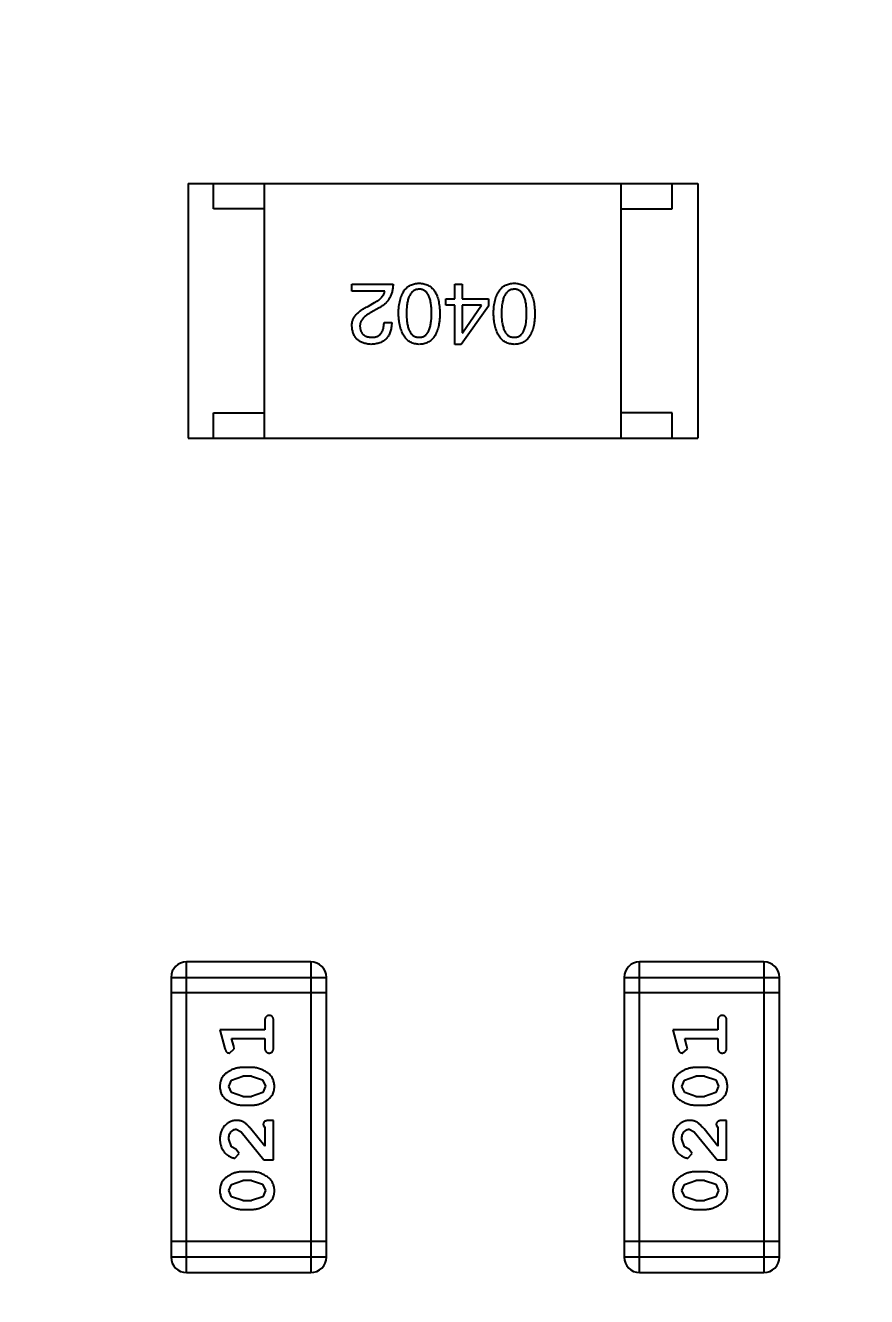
# Model space of a CAD drawing. Header units: inches. Extents: x 398 to 599, y 40 to 151.
# Drawn here: x 565.649 to 567.299, y 84.453 to 86.947 of the extents above; entities that cross this region are included whole.
import ezdxf

# ---------------------------------------------------------------- set-up
doc = ezdxf.new("R2010")
doc.units = ezdxf.units.IN
doc.header["$LTSCALE"] = 1.21
doc.header["$MEASUREMENT"] = 0
doc.header["$PDMODE"] = 3
doc.header["$PDSIZE"] = 0.3125
doc.layers.get('0').update_dxf_attribs({"linetype": 'CONTINUOUS'})
doc.layers.get('Defpoints').update_dxf_attribs({"linetype": 'CONTINUOUS'})
doc.layers.add('DIM', color=3, linetype='CONTINUOUS')
doc.styles.get("Standard").update_dxf_attribs({"font": 'txt', "width": 0.8})
doc.dimstyles.get("Standard").update_dxf_attribs({"dimtxt": 0.15625, "dimasz": 0.1875, "dimexe": 0.125, "dimexo": 0.0625, "dimgap": 0.09, "dimtad": 0, "dimtih": 1, "dimtoh": 1, "dimzin": 4, "dimdsep": 46, "dimtxsty": 'Standard', "dimblk": '_FILLED', "dimblk1": '_FILLED', "dimblk2": '_FILLED', "dimcen": 0.09, "dimazin": 1, "dimtp": 0.01, "dimtm": 0.01, "dimtfac": 1, "dimtofl": 0, "dimtmove": 0, "dimatfit": 3, "dimldrblk": '_FILLED', "dimfxl": 1, "dimtolj": 1, "dimtzin": 4, "dimarcsym": 0})

# ---------------------------------------------------------------- blocks, each defined once
blk = doc.blocks.new('_FILLED')
at = {"color": 0, "linetype": 'ByBlock'}
blk.add_solid([(0, 0), (-1, 0.1667), (-1, -0.1667)], dxfattribs=at)
blk = doc.blocks.new('*D71')
at = {"layer": 'Defpoints', "color": 0}
for p in [(570.261, 87.005), (553.751, 68.4022), (553.751, 64.8591)]:
    blk.add_point(p, dxfattribs=at)
at = {"layer": 'DIM', "color": 0, "lineweight": -2}
for p, q in [((570.261, 86.9425), (570.261, 64.7341)), ((553.751, 68.3397), (553.751, 64.7341)), ((555.751, 64.8591), (559.2494, 64.8591)), ((568.261, 64.8591), (564.7627, 64.8591))]:
    blk.add_line(p, q, dxfattribs=at)
at = {"layer": 'DIM', "color": 0, "lineweight": -2, "xscale": 2, "yscale": 2, "zscale": 2, "rotation": 180}
blk.add_blockref('_FILLED', (553.751, 64.8591), dxfattribs=at)
at = {"layer": 'DIM', "color": 0, "lineweight": -2, "xscale": 2, "yscale": 2, "zscale": 2}
blk.add_blockref('_FILLED', (570.261, 64.8591), dxfattribs=at)
at = {"layer": 'DIM', "color": 0, "insert": (562.006, 64.8591), "char_height": 2, "attachment_point": 5}
blk.add_mtext('\\A1;16.51', dxfattribs=at)

msp = doc.modelspace()

# ---------------------------------------------------------------- linework, layer by layer
at = {"color": 7, "linetype": 'Continuous'}
for p, q in [((565.9681, 86.6372), (565.9681, 86.1372)), ((565.9681, 86.6372), (566.9681, 86.6372)), ((566.0181, 86.5872), (566.0181, 86.6372)), ((566.1181, 86.1372), (566.1181, 86.6372)), ((566.8181, 86.1372), (566.8181, 86.6372)), ((566.9181, 86.5872), (566.9181, 86.6372)), ((566.9681, 86.6372), (566.9681, 86.1372)), ((566.1181, 86.5872), (566.0181, 86.5872)), ((566.8181, 86.5872), (566.9181, 86.5872)), ((566.2896, 86.4258), (566.2896, 86.4395)), ((566.2896, 86.4395), (566.3702, 86.4395)), ((566.4912, 86.4107), (566.4912, 86.4395)), ((566.4912, 86.4395), (566.5056, 86.4395)), ((566.5056, 86.4395), (566.5056, 86.4107)), ((566.3538, 86.4258), (566.2896, 86.4258)), ((566.3217, 86.3962), (566.3341, 86.4035)), ((566.3427, 86.393), (566.3269, 86.3838)), ((566.4735, 86.3982), (566.4735, 86.4107)), ((566.4735, 86.4107), (566.4912, 86.4107)), ((566.4912, 86.3982), (566.4735, 86.3982)), ((566.4912, 86.3215), (566.4912, 86.3982)), ((566.5574, 86.3962), (566.5036, 86.3215)), ((566.5056, 86.4107), (566.5574, 86.4107)), ((566.5056, 86.3982), (566.5056, 86.3444)), ((566.5436, 86.3982), (566.5056, 86.3982)), ((566.5062, 86.3444), (566.5436, 86.3982)), ((566.5574, 86.4107), (566.5574, 86.3962)), ((566.3525, 86.3641), (566.3676, 86.3641)), ((566.5056, 86.3444), (566.5062, 86.3444)), ((566.5036, 86.3215), (566.4912, 86.3215)), ((566.0181, 86.1372), (566.0181, 86.1872)), ((566.0181, 86.1872), (566.1181, 86.1872)), ((566.9181, 86.1872), (566.8181, 86.1872)), ((566.9181, 86.1372), (566.9181, 86.1872)), ((565.9681, 86.1372), (566.9681, 86.1372)), ((565.9651, 84.5005), (565.9651, 85.1101)), ((566.2089, 85.1101), (565.9651, 85.1101)), ((566.2089, 85.1101), (566.2089, 84.5005)), ((566.8541, 84.5005), (566.8541, 85.1101)), ((567.0979, 85.1101), (566.8541, 85.1101)), ((567.0979, 85.1101), (567.0979, 84.5005)), ((565.9346, 85.0796), (565.9346, 84.531)), ((565.9346, 85.0796), (566.2394, 85.0796)), ((566.2394, 84.531), (566.2394, 85.0796)), ((566.8236, 85.0796), (566.8236, 84.531)), ((566.8236, 85.0796), (567.1284, 85.0796)), ((567.1284, 84.531), (567.1284, 85.0796)), ((566.2394, 85.0491), (565.9346, 85.0491)), ((567.1284, 85.0491), (566.8236, 85.0491)), ((566.1185, 84.9941), (566.1185, 84.9768)), ((566.1358, 84.9422), (566.1358, 84.9941)), ((567.0075, 84.9941), (567.0075, 84.9768)), ((567.0248, 84.9422), (567.0248, 84.9941)), ((566.0304, 84.9768), (566.0403, 84.9402)), ((566.1185, 84.9768), (566.0304, 84.9768)), ((566.9194, 84.9768), (566.9293, 84.9402)), ((567.0075, 84.9768), (566.9194, 84.9768)), ((566.0577, 84.9445), (566.0535, 84.9595)), ((566.0535, 84.9595), (566.1185, 84.9595)), ((566.0587, 84.9391), (566.0577, 84.9445)), ((566.1185, 84.9595), (566.1185, 84.9422)), ((566.9467, 84.9445), (566.9425, 84.9595)), ((566.9425, 84.9595), (567.0075, 84.9595)), ((566.9477, 84.9391), (566.9467, 84.9445)), ((567.0075, 84.9595), (567.0075, 84.9422)), ((566.0494, 84.9312), (566.0587, 84.9391)), ((566.9384, 84.9312), (566.9477, 84.9391)), ((566.0927, 84.9028), (566.075, 84.9028)), ((566.9817, 84.9028), (566.964, 84.9028)), ((566.0477, 84.8658), (566.053, 84.878)), ((566.0535, 84.8535), (566.0477, 84.8658)), ((566.053, 84.878), (566.0753, 84.8855)), ((566.0925, 84.8855), (566.0753, 84.8855)), ((566.0925, 84.8855), (566.1143, 84.8783)), ((566.1143, 84.8783), (566.1201, 84.866)), ((566.1201, 84.866), (566.1148, 84.8539)), ((566.9367, 84.8658), (566.942, 84.878)), ((566.9425, 84.8535), (566.9367, 84.8658)), ((566.942, 84.878), (566.9643, 84.8855)), ((566.9815, 84.8855), (566.9643, 84.8855)), ((566.9815, 84.8855), (567.0033, 84.8783)), ((567.0033, 84.8783), (567.0091, 84.866)), ((567.0091, 84.866), (567.0038, 84.8539)), ((566.0753, 84.8462), (566.0535, 84.8535)), ((566.0753, 84.8462), (566.0925, 84.8462)), ((566.1148, 84.8539), (566.0925, 84.8462)), ((566.9643, 84.8462), (566.9425, 84.8535)), ((566.9643, 84.8462), (566.9815, 84.8462)), ((567.0038, 84.8539), (566.9815, 84.8462)), ((566.075, 84.8289), (566.0927, 84.8289)), ((566.964, 84.8289), (566.9817, 84.8289)), ((566.1358, 84.799), (566.1279, 84.799)), ((566.1358, 84.7219), (566.1358, 84.799)), ((567.0248, 84.799), (567.0169, 84.799)), ((567.0248, 84.7219), (567.0248, 84.799)), ((566.0622, 84.7817), (566.0719, 84.7769)), ((566.0719, 84.7769), (566.1169, 84.7219)), ((566.1185, 84.7487), (566.0914, 84.7823)), ((566.1153, 84.7904), (566.1185, 84.7849)), ((566.1185, 84.7849), (566.1185, 84.7487)), ((566.9512, 84.7817), (566.9609, 84.7769)), ((566.9609, 84.7769), (567.0059, 84.7219)), ((567.0075, 84.7487), (566.9804, 84.7823)), ((567.0043, 84.7904), (567.0075, 84.7849)), ((567.0075, 84.7849), (567.0075, 84.7487)), ((566.0531, 84.7473), (566.0477, 84.7622)), ((566.0616, 84.7424), (566.0531, 84.7473)), ((566.0681, 84.7339), (566.0616, 84.7424)), ((566.9421, 84.7473), (566.9367, 84.7622)), ((566.9506, 84.7424), (566.9421, 84.7473)), ((566.9571, 84.7339), (566.9506, 84.7424)), ((566.0597, 84.7251), (566.0681, 84.7339)), ((566.1169, 84.7219), (566.1358, 84.7219)), ((566.9487, 84.7251), (566.9571, 84.7339)), ((567.0059, 84.7219), (567.0248, 84.7219)), ((566.0927, 84.6983), (566.075, 84.6983)), ((566.9817, 84.6983), (566.964, 84.6983)), ((566.0477, 84.6613), (566.053, 84.6735)), ((566.053, 84.6735), (566.0753, 84.681)), ((566.0925, 84.681), (566.0753, 84.681)), ((566.0925, 84.681), (566.1143, 84.6738)), ((566.1143, 84.6738), (566.1201, 84.6615)), ((566.9367, 84.6613), (566.942, 84.6735)), ((566.942, 84.6735), (566.9643, 84.681)), ((566.9815, 84.681), (566.9643, 84.681)), ((566.9815, 84.681), (567.0033, 84.6738)), ((567.0033, 84.6738), (567.0091, 84.6615)), ((566.0535, 84.649), (566.0477, 84.6613)), ((566.0753, 84.6417), (566.0535, 84.649)), ((566.0753, 84.6417), (566.0925, 84.6417)), ((566.1148, 84.6493), (566.0925, 84.6417)), ((566.1201, 84.6615), (566.1148, 84.6493)), ((566.9425, 84.649), (566.9367, 84.6613)), ((566.9643, 84.6417), (566.9425, 84.649)), ((566.9643, 84.6417), (566.9815, 84.6417)), ((567.0038, 84.6493), (566.9815, 84.6417)), ((567.0091, 84.6615), (567.0038, 84.6493)), ((566.075, 84.6244), (566.0927, 84.6244)), ((566.964, 84.6244), (566.9817, 84.6244)), ((566.2394, 84.5615), (565.9346, 84.5615)), ((567.1284, 84.5615), (566.8236, 84.5615)), ((566.2394, 84.531), (565.9346, 84.531)), ((567.1284, 84.531), (566.8236, 84.531)), ((565.9651, 84.5005), (566.2089, 84.5005)), ((566.8541, 84.5005), (567.0979, 84.5005))]:
    msp.add_line(p, q, dxfattribs=at)
for centre, radius, start, end in [((553.751, 92.925), 23, 281.22586, 258.77532), ((553.751, 92.925), 22.75, 294.44334, 241.13427), ((565.9651, 85.0796), 0.0305, 90, 180), ((566.2089, 85.0796), 0.0305, 0, 90), ((566.8541, 85.0796), 0.0305, 90, 180), ((567.0979, 85.0796), 0.0305, 0, 90), ((565.9651, 84.531), 0.0305, 180, 270), ((566.2089, 84.531), 0.0305, 270, 0), ((566.8541, 84.531), 0.0305, 180, 270), ((567.0979, 84.531), 0.0305, 270, 0)]:
    msp.add_arc(centre, radius, start, end, dxfattribs=at)
for points, knots in [([(566.3702, 86.4395), (566.3702, 86.4382), (566.3701, 86.4356), (566.3697, 86.4318), (566.3691, 86.4281), (566.3683, 86.4246), (566.3673, 86.4212), (566.3661, 86.4179), (566.3647, 86.4148), (566.363, 86.4118), (566.3612, 86.4089), (566.3592, 86.4062), (566.3569, 86.4037), (566.3545, 86.4013), (566.3518, 86.3989), (566.349, 86.3968), (566.3459, 86.3948), (566.3438, 86.3936), (566.3427, 86.393)], [0, 0, 0, 0, 0.069512, 0.136307, 0.201431, 0.265186, 0.327322, 0.388242, 0.448098, 0.507757, 0.566952, 0.626243, 0.686026, 0.745963, 0.807549, 0.869906, 0.934172, 1, 1, 1, 1]), ([(566.3808, 86.3825), (566.3809, 86.3848), (566.3811, 86.3894), (566.3817, 86.396), (566.3826, 86.4022), (566.3838, 86.4079), (566.3853, 86.4132), (566.3871, 86.4181), (566.3892, 86.4225), (566.3915, 86.4264), (566.3943, 86.4299), (566.3973, 86.4329), (566.4006, 86.4355), (566.4042, 86.4376), (566.4081, 86.4393), (566.4123, 86.4405), (566.4168, 86.4413), (566.4199, 86.4414), (566.4215, 86.4415)], [0, 0, 0, 0, 0.08769, 0.170218, 0.24749, 0.319818, 0.387758, 0.451391, 0.511445, 0.568185, 0.622681, 0.67526, 0.726746, 0.778428, 0.830764, 0.884397, 0.940866, 1, 1, 1, 1]), ([(566.4215, 86.4415), (566.4231, 86.4414), (566.4262, 86.4413), (566.4307, 86.4405), (566.4349, 86.4393), (566.4388, 86.4376), (566.4424, 86.4355), (566.4457, 86.4329), (566.4488, 86.4299), (566.4514, 86.4264), (566.4539, 86.4225), (566.4559, 86.4181), (566.4577, 86.4132), (566.4592, 86.4079), (566.4604, 86.4022), (566.4613, 86.396), (566.4619, 86.3894), (566.4621, 86.3848), (566.4622, 86.3825)], [0, 0, 0, 0, 0.059135, 0.115606, 0.169241, 0.221578, 0.273261, 0.324749, 0.377329, 0.431642, 0.488541, 0.548597, 0.612232, 0.680174, 0.752504, 0.829777, 0.912307, 1, 1, 1, 1]), ([(566.5674, 86.3825), (566.5674, 86.3848), (566.5676, 86.3894), (566.5682, 86.396), (566.5691, 86.4022), (566.5703, 86.4079), (566.5718, 86.4132), (566.5736, 86.4181), (566.5757, 86.4225), (566.5781, 86.4264), (566.5808, 86.4299), (566.5838, 86.4329), (566.5871, 86.4355), (566.5907, 86.4376), (566.5946, 86.4393), (566.5988, 86.4405), (566.6033, 86.4413), (566.6064, 86.4414), (566.608, 86.4415)], [0, 0, 0, 0, 0.08769, 0.170218, 0.24749, 0.319818, 0.387758, 0.451391, 0.511445, 0.568185, 0.622681, 0.67526, 0.726746, 0.778428, 0.830764, 0.884397, 0.940866, 1, 1, 1, 1]), ([(566.608, 86.4415), (566.6096, 86.4414), (566.6127, 86.4413), (566.6172, 86.4405), (566.6214, 86.4393), (566.6253, 86.4376), (566.629, 86.4355), (566.6323, 86.4329), (566.6353, 86.4299), (566.6379, 86.4264), (566.6404, 86.4225), (566.6424, 86.4181), (566.6442, 86.4132), (566.6457, 86.4079), (566.6469, 86.4022), (566.6478, 86.396), (566.6484, 86.3894), (566.6486, 86.3848), (566.6487, 86.3825)], [0, 0, 0, 0, 0.059135, 0.115606, 0.169241, 0.221578, 0.273261, 0.324749, 0.377329, 0.431642, 0.488541, 0.548597, 0.612232, 0.680174, 0.752504, 0.829777, 0.912307, 1, 1, 1, 1]), ([(566.3341, 86.4035), (566.3355, 86.4043), (566.3383, 86.4058), (566.342, 86.4084), (566.3452, 86.4111), (566.3479, 86.4138), (566.3502, 86.4167), (566.3519, 86.4196), (566.3532, 86.4226), (566.3536, 86.4247), (566.3538, 86.4258)], [0, 0, 0, 0, 0.158292, 0.304606, 0.440272, 0.565336, 0.681745, 0.791834, 0.896966, 1, 1, 1, 1]), ([(566.4215, 86.4297), (566.4205, 86.4296), (566.4185, 86.4295), (566.4157, 86.4289), (566.413, 86.4279), (566.4106, 86.4265), (566.4083, 86.4248), (566.4063, 86.4227), (566.4044, 86.4203), (566.4027, 86.4175), (566.4013, 86.4144), (566.4, 86.4109), (566.3989, 86.407), (566.3981, 86.4028), (566.3974, 86.3982), (566.3969, 86.3933), (566.3966, 86.388), (566.3966, 86.3844), (566.3966, 86.3825)], [0, 0, 0, 0, 0.050879, 0.099377, 0.146973, 0.193618, 0.240619, 0.289461, 0.34047, 0.395283, 0.453059, 0.515633, 0.582666, 0.655287, 0.732971, 0.815933, 0.905166, 1, 1, 1, 1]), ([(566.4458, 86.3825), (566.4457, 86.3844), (566.4457, 86.3881), (566.4454, 86.3934), (566.445, 86.3984), (566.4443, 86.403), (566.4434, 86.4073), (566.4425, 86.4112), (566.4412, 86.4147), (566.4398, 86.4178), (566.4382, 86.4206), (566.4364, 86.4231), (566.4344, 86.4251), (566.4322, 86.4268), (566.4298, 86.4281), (566.4272, 86.429), (566.4244, 86.4296), (566.4225, 86.4296), (566.4215, 86.4297)], [0, 0, 0, 0, 0.096457, 0.187288, 0.27178, 0.350132, 0.423455, 0.491343, 0.554037, 0.612253, 0.666313, 0.717038, 0.764921, 0.811214, 0.856775, 0.902988, 0.950234, 1, 1, 1, 1]), ([(566.608, 86.4297), (566.607, 86.4296), (566.6051, 86.4295), (566.6022, 86.4289), (566.5995, 86.4279), (566.5971, 86.4265), (566.5948, 86.4248), (566.5928, 86.4227), (566.5909, 86.4203), (566.5892, 86.4175), (566.5878, 86.4144), (566.5865, 86.4109), (566.5855, 86.407), (566.5846, 86.4028), (566.5839, 86.3982), (566.5834, 86.3933), (566.5832, 86.388), (566.5831, 86.3844), (566.5831, 86.3825)], [0, 0, 0, 0, 0.050879, 0.099377, 0.146973, 0.193618, 0.240619, 0.289461, 0.34047, 0.395283, 0.453059, 0.515633, 0.582666, 0.655287, 0.732971, 0.815933, 0.905166, 1, 1, 1, 1]), ([(566.6323, 86.3825), (566.6323, 86.3844), (566.6322, 86.3881), (566.6319, 86.3934), (566.6315, 86.3984), (566.6308, 86.403), (566.63, 86.4073), (566.629, 86.4112), (566.6277, 86.4147), (566.6263, 86.4178), (566.6247, 86.4206), (566.6229, 86.4231), (566.6209, 86.4251), (566.6187, 86.4268), (566.6163, 86.4281), (566.6137, 86.429), (566.6109, 86.4296), (566.609, 86.4296), (566.608, 86.4297)], [0, 0, 0, 0, 0.096457, 0.187288, 0.27178, 0.350132, 0.423455, 0.491343, 0.554037, 0.612253, 0.666313, 0.717038, 0.764921, 0.811214, 0.856775, 0.902988, 0.950234, 1, 1, 1, 1]), ([(566.2896, 86.3569), (566.2895, 86.3579), (566.2895, 86.3599), (566.2897, 86.3628), (566.2902, 86.3657), (566.291, 86.3685), (566.2921, 86.3712), (566.2934, 86.3738), (566.295, 86.3764), (566.2969, 86.3789), (566.2991, 86.3813), (566.3015, 86.3837), (566.3042, 86.386), (566.3072, 86.3882), (566.3104, 86.3903), (566.3139, 86.3924), (566.3177, 86.3944), (566.3203, 86.3956), (566.3217, 86.3962)], [0, 0, 0, 0, 0.055083, 0.109453, 0.162685, 0.21614, 0.26961, 0.324284, 0.380202, 0.437433, 0.497084, 0.559152, 0.624288, 0.692446, 0.763862, 0.838743, 0.917269, 1, 1, 1, 1]), ([(566.3269, 86.3838), (566.326, 86.3833), (566.3242, 86.3823), (566.3216, 86.3808), (566.3192, 86.3793), (566.317, 86.3777), (566.315, 86.3761), (566.3131, 86.3744), (566.3115, 86.3728), (566.3101, 86.371), (566.3088, 86.3693), (566.3077, 86.3675), (566.3068, 86.3657), (566.3061, 86.3639), (566.3056, 86.362), (566.3053, 86.3601), (566.3052, 86.3582), (566.3053, 86.3569), (566.3053, 86.3562)], [0, 0, 0, 0, 0.084365, 0.165386, 0.24176, 0.314729, 0.38433, 0.449952, 0.513164, 0.5734, 0.630824, 0.68644, 0.740136, 0.792605, 0.844515, 0.896112, 0.947763, 1, 1, 1, 1]), ([(566.3676, 86.3641), (566.3675, 86.3624), (566.3674, 86.3592), (566.3669, 86.3545), (566.366, 86.3501), (566.3649, 86.346), (566.3634, 86.3422), (566.3616, 86.3388), (566.3595, 86.3356), (566.3571, 86.3328), (566.3544, 86.3302), (566.3514, 86.328), (566.3481, 86.3261), (566.3444, 86.3246), (566.3405, 86.3233), (566.3362, 86.3224), (566.3317, 86.3217), (566.3286, 86.3216), (566.3269, 86.3215)], [0, 0, 0, 0, 0.074935, 0.145873, 0.212498, 0.27598, 0.33603, 0.394042, 0.450372, 0.505546, 0.560812, 0.616481, 0.673265, 0.732328, 0.7938, 0.858943, 0.92718, 1, 1, 1, 1]), ([(566.3289, 86.3353), (566.3298, 86.3353), (566.3316, 86.3353), (566.3343, 86.3357), (566.3367, 86.3362), (566.339, 86.337), (566.3411, 86.338), (566.343, 86.3393), (566.3448, 86.3407), (566.3463, 86.3425), (566.3477, 86.3444), (566.349, 86.3465), (566.3499, 86.3489), (566.3508, 86.3515), (566.3515, 86.3544), (566.352, 86.3574), (566.3524, 86.3607), (566.3525, 86.3629), (566.3525, 86.3641)], [0, 0, 0, 0, 0.065945, 0.127767, 0.186553, 0.242898, 0.297728, 0.351599, 0.404854, 0.459191, 0.515338, 0.573322, 0.634405, 0.698538, 0.767039, 0.84022, 0.917406, 1, 1, 1, 1]), ([(566.4215, 86.3215), (566.4199, 86.3216), (566.4169, 86.3218), (566.4124, 86.3226), (566.4083, 86.324), (566.4044, 86.3257), (566.4008, 86.3279), (566.3976, 86.3306), (566.3946, 86.3338), (566.3919, 86.3374), (566.3895, 86.3415), (566.3874, 86.346), (566.3856, 86.351), (566.384, 86.3564), (566.3828, 86.3623), (566.3818, 86.3686), (566.3812, 86.3754), (566.381, 86.3801), (566.3808, 86.3825)], [0, 0, 0, 0, 0.057415, 0.112361, 0.16496, 0.216437, 0.267441, 0.318839, 0.371478, 0.426325, 0.483626, 0.544235, 0.608673, 0.677374, 0.750405, 0.828394, 0.911525, 1, 1, 1, 1]), ([(566.3966, 86.3825), (566.3966, 86.3806), (566.3966, 86.3769), (566.3969, 86.3715), (566.3974, 86.3665), (566.3981, 86.3619), (566.3989, 86.3577), (566.4, 86.3538), (566.4013, 86.3503), (566.4027, 86.3471), (566.4044, 86.3443), (566.4062, 86.3419), (566.4083, 86.3398), (566.4105, 86.3381), (566.413, 86.3368), (566.4157, 86.3359), (566.4185, 86.3354), (566.4205, 86.3353), (566.4215, 86.3353)], [0, 0, 0, 0, 0.095719, 0.185854, 0.269738, 0.347952, 0.420315, 0.487894, 0.550245, 0.608186, 0.662454, 0.713283, 0.761375, 0.808209, 0.854301, 0.901312, 0.949396, 1, 1, 1, 1]), ([(566.4215, 86.3353), (566.4225, 86.3353), (566.4244, 86.3354), (566.4272, 86.3359), (566.4298, 86.3368), (566.4322, 86.3382), (566.4344, 86.3398), (566.4364, 86.3419), (566.4382, 86.3443), (566.4398, 86.3471), (566.4412, 86.3503), (566.4425, 86.3538), (566.4434, 86.3577), (566.4443, 86.3619), (566.445, 86.3665), (566.4454, 86.3715), (566.4457, 86.3769), (566.4457, 86.3806), (566.4458, 86.3825)], [0, 0, 0, 0, 0.049764, 0.097007, 0.143217, 0.188577, 0.235116, 0.282997, 0.333719, 0.387776, 0.445989, 0.508679, 0.576563, 0.649481, 0.728235, 0.812722, 0.903548, 1, 1, 1, 1]), ([(566.4622, 86.3825), (566.4621, 86.38), (566.4619, 86.3753), (566.4613, 86.3685), (566.4604, 86.3621), (566.4592, 86.3562), (566.4577, 86.3507), (566.4559, 86.3457), (566.4538, 86.3412), (566.4514, 86.3371), (566.4488, 86.3335), (566.4458, 86.3303), (566.4424, 86.3277), (566.4388, 86.3255), (566.4349, 86.3238), (566.4307, 86.3225), (566.4262, 86.3217), (566.4231, 86.3216), (566.4215, 86.3215)], [0, 0, 0, 0, 0.088823, 0.172287, 0.250296, 0.323438, 0.392244, 0.456221, 0.516635, 0.573871, 0.628, 0.680335, 0.731489, 0.782557, 0.834044, 0.886738, 0.942089, 1, 1, 1, 1]), ([(566.608, 86.3215), (566.6065, 86.3216), (566.6034, 86.3218), (566.599, 86.3226), (566.5948, 86.324), (566.5909, 86.3257), (566.5874, 86.3279), (566.5841, 86.3306), (566.5811, 86.3338), (566.5784, 86.3374), (566.576, 86.3415), (566.5739, 86.346), (566.5721, 86.351), (566.5706, 86.3564), (566.5693, 86.3623), (566.5684, 86.3686), (566.5677, 86.3754), (566.5675, 86.3801), (566.5674, 86.3825)], [0, 0, 0, 0, 0.057415, 0.112361, 0.16496, 0.216437, 0.267441, 0.318839, 0.371478, 0.426325, 0.483626, 0.544235, 0.608673, 0.677374, 0.750405, 0.828394, 0.911525, 1, 1, 1, 1]), ([(566.5831, 86.3825), (566.5831, 86.3806), (566.5832, 86.3769), (566.5834, 86.3715), (566.5839, 86.3665), (566.5846, 86.3619), (566.5855, 86.3577), (566.5865, 86.3538), (566.5878, 86.3503), (566.5892, 86.3471), (566.5909, 86.3443), (566.5928, 86.3419), (566.5948, 86.3398), (566.5971, 86.3381), (566.5995, 86.3368), (566.6022, 86.3359), (566.6051, 86.3354), (566.607, 86.3353), (566.608, 86.3353)], [0, 0, 0, 0, 0.095719, 0.185854, 0.269738, 0.347952, 0.420315, 0.487894, 0.550245, 0.608186, 0.662454, 0.713283, 0.761375, 0.808209, 0.854301, 0.901312, 0.949396, 1, 1, 1, 1]), ([(566.608, 86.3353), (566.609, 86.3353), (566.6109, 86.3354), (566.6137, 86.3359), (566.6163, 86.3368), (566.6187, 86.3382), (566.6209, 86.3398), (566.6229, 86.3419), (566.6247, 86.3443), (566.6263, 86.3471), (566.6277, 86.3503), (566.629, 86.3538), (566.63, 86.3577), (566.6309, 86.3619), (566.6315, 86.3665), (566.6319, 86.3715), (566.6322, 86.3769), (566.6323, 86.3806), (566.6323, 86.3825)], [0, 0, 0, 0, 0.049764, 0.097007, 0.143217, 0.188577, 0.235116, 0.282997, 0.333719, 0.387776, 0.445989, 0.508679, 0.576563, 0.649481, 0.728235, 0.812722, 0.903548, 1, 1, 1, 1]), ([(566.6487, 86.3825), (566.6486, 86.38), (566.6484, 86.3753), (566.6478, 86.3685), (566.6469, 86.3621), (566.6457, 86.3562), (566.6443, 86.3507), (566.6424, 86.3457), (566.6404, 86.3412), (566.638, 86.3371), (566.6353, 86.3335), (566.6323, 86.3303), (566.629, 86.3277), (566.6254, 86.3255), (566.6214, 86.3238), (566.6172, 86.3225), (566.6127, 86.3217), (566.6096, 86.3216), (566.608, 86.3215)], [0, 0, 0, 0, 0.088823, 0.172287, 0.250296, 0.323438, 0.392244, 0.456221, 0.516635, 0.573871, 0.628, 0.680335, 0.731489, 0.782557, 0.834044, 0.886738, 0.942089, 1, 1, 1, 1]), ([(566.3269, 86.3215), (566.3255, 86.3216), (566.3227, 86.3218), (566.3187, 86.3224), (566.3149, 86.3233), (566.3113, 86.3244), (566.3081, 86.3257), (566.3051, 86.3273), (566.3023, 86.3292), (566.2998, 86.3313), (566.2976, 86.3336), (566.2957, 86.3362), (566.294, 86.3391), (566.2926, 86.3422), (566.2914, 86.3455), (566.2905, 86.3491), (566.2899, 86.3529), (566.2897, 86.3555), (566.2896, 86.3569)], [0, 0, 0, 0, 0.074847, 0.14558, 0.212628, 0.276599, 0.337792, 0.396608, 0.453638, 0.509854, 0.565589, 0.621545, 0.678777, 0.737222, 0.798388, 0.862259, 0.929312, 1, 1, 1, 1]), ([(566.3053, 86.3562), (566.3054, 86.3554), (566.3055, 86.3538), (566.3059, 86.3515), (566.3065, 86.3493), (566.3072, 86.3473), (566.3081, 86.3455), (566.3092, 86.3437), (566.3104, 86.3422), (566.3118, 86.3408), (566.3134, 86.3396), (566.3151, 86.3385), (566.317, 86.3376), (566.3191, 86.3368), (566.3213, 86.3362), (566.3237, 86.3357), (566.3262, 86.3354), (566.328, 86.3353), (566.3289, 86.3353)], [0, 0, 0, 0, 0.069456, 0.136175, 0.198596, 0.258993, 0.316838, 0.37342, 0.428889, 0.48454, 0.540119, 0.597644, 0.65702, 0.718534, 0.783117, 0.851564, 0.923888, 1, 1, 1, 1]), ([(566.1271, 85.0051), (566.1265, 85.0051), (566.1253, 85.005), (566.1237, 85.0045), (566.1222, 85.0037), (566.1208, 85.0025), (566.1198, 85.0009), (566.119, 84.999), (566.1185, 84.9967), (566.1185, 84.995), (566.1185, 84.9941)], [0, 0, 0, 0, 0.11517, 0.223509, 0.328254, 0.438012, 0.553651, 0.682263, 0.830856, 1, 1, 1, 1]), ([(566.1358, 84.9941), (566.1358, 84.995), (566.1357, 84.9967), (566.1353, 84.999), (566.1345, 85.001), (566.1334, 85.0025), (566.1321, 85.0037), (566.1306, 85.0045), (566.1289, 85.005), (566.1277, 85.0051), (566.1271, 85.0051)], [0, 0, 0, 0, 0.169012, 0.317488, 0.445429, 0.560977, 0.67065, 0.776666, 0.88492, 1, 1, 1, 1]), ([(567.0161, 85.0051), (567.0155, 85.0051), (567.0143, 85.005), (567.0127, 85.0045), (567.0112, 85.0037), (567.0098, 85.0025), (567.0088, 85.0009), (567.008, 84.999), (567.0075, 84.9967), (567.0075, 84.995), (567.0075, 84.9941)], [0, 0, 0, 0, 0.11517, 0.223509, 0.328254, 0.438012, 0.553651, 0.682263, 0.830856, 1, 1, 1, 1]), ([(567.0248, 84.9941), (567.0248, 84.995), (567.0247, 84.9967), (567.0243, 84.999), (567.0235, 85.001), (567.0224, 85.0025), (567.0211, 85.0037), (567.0196, 85.0045), (567.0179, 85.005), (567.0167, 85.0051), (567.0161, 85.0051)], [0, 0, 0, 0, 0.169012, 0.317488, 0.445429, 0.560977, 0.67065, 0.776666, 0.88492, 1, 1, 1, 1]), ([(566.0403, 84.9402), (566.0405, 84.9394), (566.041, 84.9378), (566.0418, 84.9357), (566.0428, 84.9341), (566.0438, 84.9329), (566.045, 84.9321), (566.0463, 84.9316), (566.0478, 84.9312), (566.0489, 84.9312), (566.0494, 84.9312)], [0, 0, 0, 0, 0.187321, 0.344927, 0.475328, 0.579604, 0.674244, 0.773631, 0.882025, 1, 1, 1, 1]), ([(566.1185, 84.9422), (566.1185, 84.9413), (566.1185, 84.9396), (566.119, 84.9373), (566.1198, 84.9353), (566.1208, 84.9337), (566.1222, 84.9326), (566.1237, 84.9318), (566.1253, 84.9313), (566.1265, 84.9312), (566.1271, 84.9312)], [0, 0, 0, 0, 0.169102, 0.317658, 0.446239, 0.563118, 0.671828, 0.776546, 0.884858, 1, 1, 1, 1]), ([(566.1271, 84.9312), (566.1277, 84.9312), (566.1289, 84.9313), (566.1306, 84.9318), (566.1321, 84.9326), (566.1335, 84.9337), (566.1345, 84.9353), (566.1353, 84.9373), (566.1357, 84.9396), (566.1358, 84.9413), (566.1358, 84.9422)], [0, 0, 0, 0, 0.115051, 0.223278, 0.329269, 0.437893, 0.554681, 0.682591, 0.83103, 1, 1, 1, 1]), ([(566.9293, 84.9402), (566.9295, 84.9394), (566.93, 84.9378), (566.9308, 84.9357), (566.9318, 84.9341), (566.9328, 84.9329), (566.934, 84.9321), (566.9353, 84.9316), (566.9368, 84.9312), (566.9379, 84.9312), (566.9384, 84.9312)], [0, 0, 0, 0, 0.187321, 0.344927, 0.475328, 0.579604, 0.674244, 0.773631, 0.882025, 1, 1, 1, 1]), ([(567.0075, 84.9422), (567.0075, 84.9413), (567.0075, 84.9396), (567.008, 84.9373), (567.0088, 84.9353), (567.0098, 84.9337), (567.0112, 84.9326), (567.0127, 84.9318), (567.0143, 84.9313), (567.0155, 84.9312), (567.0161, 84.9312)], [0, 0, 0, 0, 0.169102, 0.317658, 0.446239, 0.563118, 0.671828, 0.776546, 0.884858, 1, 1, 1, 1]), ([(567.0161, 84.9312), (567.0167, 84.9312), (567.0179, 84.9313), (567.0196, 84.9318), (567.0211, 84.9326), (567.0225, 84.9337), (567.0235, 84.9353), (567.0243, 84.9373), (567.0247, 84.9396), (567.0248, 84.9413), (567.0248, 84.9422)], [0, 0, 0, 0, 0.115051, 0.223278, 0.329269, 0.437893, 0.554681, 0.682591, 0.83103, 1, 1, 1, 1]), ([(566.075, 84.9028), (566.0739, 84.9028), (566.0718, 84.9028), (566.0686, 84.9025), (566.0655, 84.902), (566.0623, 84.9013), (566.0593, 84.9004), (566.0563, 84.8993), (566.0533, 84.898), (566.0504, 84.8965), (566.0477, 84.8949), (566.0452, 84.8932), (566.0428, 84.8916), (566.0407, 84.8899), (566.0389, 84.8882), (566.0372, 84.8865), (566.0358, 84.8848), (566.0342, 84.8824), (566.0326, 84.8792), (566.0313, 84.875), (566.0305, 84.8705), (566.0304, 84.8673), (566.0304, 84.8657)], [0, 0, 0, 0, 0.049855, 0.099516, 0.148482, 0.19758, 0.246804, 0.296268, 0.346517, 0.397047, 0.446826, 0.49336, 0.537801, 0.579207, 0.617974, 0.654833, 0.689171, 0.722088, 0.786392, 0.853518, 0.924186, 1, 1, 1, 1]), ([(566.1374, 84.8659), (566.1373, 84.8674), (566.1372, 84.8702), (566.1365, 84.8743), (566.1354, 84.8781), (566.1338, 84.8817), (566.1318, 84.885), (566.1293, 84.8881), (566.1263, 84.8909), (566.1229, 84.8933), (566.1193, 84.8955), (566.1157, 84.8975), (566.112, 84.8991), (566.1082, 84.9005), (566.1044, 84.9015), (566.1005, 84.9023), (566.0967, 84.9028), (566.094, 84.9028), (566.0927, 84.9028)], [0, 0, 0, 0, 0.067217, 0.131051, 0.19272, 0.252824, 0.312745, 0.373449, 0.436041, 0.501494, 0.567761, 0.632087, 0.695096, 0.757109, 0.817993, 0.878657, 0.939311, 1, 1, 1, 1]), ([(566.964, 84.9028), (566.9629, 84.9028), (566.9608, 84.9028), (566.9576, 84.9025), (566.9545, 84.902), (566.9513, 84.9013), (566.9483, 84.9004), (566.9453, 84.8993), (566.9423, 84.898), (566.9394, 84.8965), (566.9367, 84.8949), (566.9342, 84.8932), (566.9318, 84.8916), (566.9297, 84.8899), (566.9279, 84.8882), (566.9262, 84.8865), (566.9248, 84.8848), (566.9232, 84.8824), (566.9216, 84.8792), (566.9203, 84.875), (566.9195, 84.8705), (566.9194, 84.8673), (566.9194, 84.8657)], [0, 0, 0, 0, 0.049855, 0.099516, 0.148482, 0.19758, 0.246804, 0.296268, 0.346517, 0.397047, 0.446826, 0.49336, 0.537801, 0.579207, 0.617974, 0.654833, 0.689171, 0.722088, 0.786392, 0.853518, 0.924186, 1, 1, 1, 1]), ([(567.0264, 84.8659), (567.0263, 84.8674), (567.0262, 84.8702), (567.0255, 84.8743), (567.0244, 84.8781), (567.0228, 84.8817), (567.0208, 84.885), (567.0183, 84.8881), (567.0153, 84.8909), (567.0119, 84.8933), (567.0083, 84.8955), (567.0047, 84.8975), (567.001, 84.8991), (566.9972, 84.9005), (566.9934, 84.9015), (566.9895, 84.9023), (566.9857, 84.9028), (566.983, 84.9028), (566.9817, 84.9028)], [0, 0, 0, 0, 0.067217, 0.131051, 0.19272, 0.252824, 0.312745, 0.373449, 0.436041, 0.501494, 0.567761, 0.632087, 0.695096, 0.757109, 0.817993, 0.878657, 0.939311, 1, 1, 1, 1]), ([(566.0304, 84.8657), (566.0304, 84.8643), (566.0305, 84.8615), (566.0312, 84.8574), (566.0323, 84.8535), (566.0339, 84.85), (566.036, 84.8467), (566.0385, 84.8436), (566.0415, 84.8408), (566.0448, 84.8384), (566.0484, 84.8362), (566.0521, 84.8342), (566.0558, 84.8326), (566.0596, 84.8313), (566.0634, 84.8302), (566.0672, 84.8295), (566.0711, 84.829), (566.0737, 84.8289), (566.075, 84.8289)], [0, 0, 0, 0, 0.06692, 0.130834, 0.19258, 0.252759, 0.312631, 0.373411, 0.436359, 0.501894, 0.568244, 0.632472, 0.69556, 0.757163, 0.818592, 0.878885, 0.939235, 1, 1, 1, 1]), ([(566.0927, 84.8289), (566.0938, 84.8289), (566.0959, 84.829), (566.0991, 84.8293), (566.1023, 84.8298), (566.1053, 84.8305), (566.1084, 84.8313), (566.1114, 84.8325), (566.1143, 84.8337), (566.1172, 84.8352), (566.12, 84.8368), (566.1225, 84.8384), (566.1248, 84.84), (566.1269, 84.8417), (566.1288, 84.8434), (566.1305, 84.8451), (566.1319, 84.8468), (566.1335, 84.8492), (566.1351, 84.8524), (566.1364, 84.8566), (566.1372, 84.8611), (566.1373, 84.8643), (566.1374, 84.8659)], [0, 0, 0, 0, 0.049886, 0.09882, 0.148132, 0.19689, 0.246038, 0.295176, 0.345305, 0.395692, 0.445312, 0.491875, 0.535813, 0.577009, 0.616081, 0.652689, 0.687585, 0.720206, 0.785062, 0.85223, 0.923759, 1, 1, 1, 1]), ([(566.9194, 84.8657), (566.9194, 84.8643), (566.9195, 84.8615), (566.9202, 84.8574), (566.9213, 84.8535), (566.9229, 84.85), (566.925, 84.8467), (566.9275, 84.8436), (566.9305, 84.8408), (566.9338, 84.8384), (566.9374, 84.8362), (566.9411, 84.8342), (566.9448, 84.8326), (566.9486, 84.8313), (566.9524, 84.8302), (566.9562, 84.8295), (566.9601, 84.829), (566.9627, 84.8289), (566.964, 84.8289)], [0, 0, 0, 0, 0.06692, 0.130834, 0.19258, 0.252759, 0.312631, 0.373411, 0.436359, 0.501894, 0.568244, 0.632472, 0.69556, 0.757163, 0.818592, 0.878885, 0.939235, 1, 1, 1, 1]), ([(566.9817, 84.8289), (566.9828, 84.8289), (566.9849, 84.829), (566.9881, 84.8293), (566.9913, 84.8298), (566.9943, 84.8305), (566.9974, 84.8313), (567.0004, 84.8325), (567.0033, 84.8337), (567.0062, 84.8352), (567.009, 84.8368), (567.0115, 84.8384), (567.0138, 84.84), (567.0159, 84.8417), (567.0178, 84.8434), (567.0195, 84.8451), (567.0209, 84.8468), (567.0225, 84.8492), (567.0241, 84.8524), (567.0254, 84.8566), (567.0262, 84.8611), (567.0263, 84.8643), (567.0264, 84.8659)], [0, 0, 0, 0, 0.049886, 0.09882, 0.148132, 0.19689, 0.246038, 0.295176, 0.345305, 0.395692, 0.445312, 0.491875, 0.535813, 0.577009, 0.616081, 0.652689, 0.687585, 0.720206, 0.785062, 0.85223, 0.923759, 1, 1, 1, 1]), ([(566.0631, 84.799), (566.062, 84.799), (566.0598, 84.7989), (566.0566, 84.7984), (566.0535, 84.7976), (566.0505, 84.7965), (566.0477, 84.795), (566.045, 84.7932), (566.0424, 84.7911), (566.0399, 84.7887), (566.0377, 84.7861), (566.0357, 84.7832), (566.0341, 84.7802), (566.0327, 84.777), (566.0317, 84.7736), (566.0309, 84.77), (566.0305, 84.7662), (566.0304, 84.7637), (566.0304, 84.7623)], [0, 0, 0, 0, 0.060981, 0.120256, 0.178148, 0.236115, 0.293993, 0.352864, 0.413358, 0.476056, 0.539296, 0.602396, 0.665116, 0.728325, 0.792919, 0.859317, 0.928302, 1, 1, 1, 1]), ([(566.0914, 84.7823), (566.0907, 84.7831), (566.0892, 84.7848), (566.087, 84.7872), (566.0849, 84.7893), (566.0829, 84.7912), (566.081, 84.7928), (566.0792, 84.7941), (566.0776, 84.7953), (566.0755, 84.7964), (566.073, 84.7975), (566.0698, 84.7984), (566.0665, 84.7989), (566.0643, 84.799), (566.0631, 84.799)], [0, 0, 0, 0, 0.103002, 0.197728, 0.285279, 0.365235, 0.437224, 0.502446, 0.560545, 0.611446, 0.707576, 0.80349, 0.900532, 1, 1, 1, 1]), ([(566.1279, 84.799), (566.1269, 84.799), (566.1249, 84.799), (566.1222, 84.7985), (566.1199, 84.7978), (566.1182, 84.7968), (566.1169, 84.7955), (566.116, 84.7939), (566.1154, 84.7922), (566.1154, 84.791), (566.1153, 84.7904)], [0, 0, 0, 0, 0.1844, 0.34094, 0.473574, 0.586824, 0.690029, 0.789175, 0.890445, 1, 1, 1, 1]), ([(566.9521, 84.799), (566.951, 84.799), (566.9488, 84.7989), (566.9456, 84.7984), (566.9425, 84.7976), (566.9395, 84.7965), (566.9367, 84.795), (566.934, 84.7932), (566.9314, 84.7911), (566.9289, 84.7887), (566.9267, 84.7861), (566.9247, 84.7832), (566.9231, 84.7802), (566.9217, 84.777), (566.9207, 84.7736), (566.9199, 84.77), (566.9195, 84.7662), (566.9194, 84.7637), (566.9194, 84.7623)], [0, 0, 0, 0, 0.060981, 0.120256, 0.178148, 0.236115, 0.293993, 0.352864, 0.413358, 0.476056, 0.539296, 0.602396, 0.665116, 0.728325, 0.792919, 0.859317, 0.928302, 1, 1, 1, 1]), ([(566.9804, 84.7823), (566.9797, 84.7831), (566.9782, 84.7848), (566.976, 84.7872), (566.9739, 84.7893), (566.9719, 84.7912), (566.97, 84.7928), (566.9682, 84.7941), (566.9666, 84.7953), (566.9645, 84.7964), (566.962, 84.7975), (566.9588, 84.7984), (566.9555, 84.7989), (566.9533, 84.799), (566.9521, 84.799)], [0, 0, 0, 0, 0.103002, 0.197728, 0.285279, 0.365235, 0.437224, 0.502446, 0.560545, 0.611446, 0.707576, 0.80349, 0.900532, 1, 1, 1, 1]), ([(567.0169, 84.799), (567.0159, 84.799), (567.0139, 84.799), (567.0112, 84.7985), (567.0089, 84.7978), (567.0072, 84.7968), (567.0059, 84.7955), (567.005, 84.7939), (567.0044, 84.7922), (567.0044, 84.791), (567.0043, 84.7904)], [0, 0, 0, 0, 0.1844, 0.34094, 0.473574, 0.586824, 0.690029, 0.789175, 0.890445, 1, 1, 1, 1]), ([(566.0477, 84.7622), (566.0477, 84.7636), (566.0478, 84.7663), (566.0487, 84.7701), (566.05, 84.7735), (566.052, 84.7764), (566.0542, 84.7787), (566.0567, 84.7805), (566.0594, 84.7815), (566.0613, 84.7816), (566.0622, 84.7817)], [0, 0, 0, 0, 0.156344, 0.299348, 0.4327, 0.561, 0.682299, 0.791883, 0.89611, 1, 1, 1, 1]), ([(566.9367, 84.7622), (566.9367, 84.7636), (566.9368, 84.7663), (566.9377, 84.7701), (566.939, 84.7735), (566.941, 84.7764), (566.9432, 84.7787), (566.9457, 84.7805), (566.9484, 84.7815), (566.9503, 84.7816), (566.9512, 84.7817)], [0, 0, 0, 0, 0.156344, 0.299348, 0.4327, 0.561, 0.682299, 0.791883, 0.89611, 1, 1, 1, 1]), ([(566.0304, 84.7623), (566.0304, 84.7606), (566.0306, 84.7573), (566.0314, 84.7523), (566.0328, 84.7476), (566.0348, 84.7431), (566.0373, 84.739), (566.0401, 84.7353), (566.0434, 84.7322), (566.047, 84.7297), (566.0505, 84.7277), (566.0538, 84.7262), (566.0569, 84.7253), (566.0588, 84.7251), (566.0597, 84.7251)], [0, 0, 0, 0, 0.098286, 0.193983, 0.289056, 0.384352, 0.477435, 0.566197, 0.652355, 0.737986, 0.818188, 0.887401, 0.94802, 1, 1, 1, 1]), ([(566.9194, 84.7623), (566.9194, 84.7606), (566.9196, 84.7573), (566.9204, 84.7523), (566.9218, 84.7476), (566.9238, 84.7431), (566.9263, 84.739), (566.9291, 84.7353), (566.9324, 84.7322), (566.936, 84.7297), (566.9395, 84.7277), (566.9428, 84.7262), (566.9459, 84.7253), (566.9478, 84.7251), (566.9487, 84.7251)], [0, 0, 0, 0, 0.098286, 0.193983, 0.289056, 0.384352, 0.477435, 0.566197, 0.652355, 0.737986, 0.818188, 0.887401, 0.94802, 1, 1, 1, 1]), ([(566.075, 84.6983), (566.0739, 84.6983), (566.0718, 84.6983), (566.0686, 84.698), (566.0655, 84.6974), (566.0623, 84.6968), (566.0593, 84.6959), (566.0563, 84.6947), (566.0533, 84.6934), (566.0504, 84.6919), (566.0477, 84.6903), (566.0452, 84.6887), (566.0428, 84.6871), (566.0407, 84.6854), (566.0389, 84.6837), (566.0372, 84.682), (566.0358, 84.6802), (566.0342, 84.6779), (566.0326, 84.6747), (566.0313, 84.6705), (566.0305, 84.666), (566.0304, 84.6628), (566.0304, 84.6612)], [0, 0, 0, 0, 0.049855, 0.099516, 0.148482, 0.19758, 0.246804, 0.296268, 0.346517, 0.397047, 0.446826, 0.49336, 0.537801, 0.579207, 0.617974, 0.654833, 0.689171, 0.722088, 0.786392, 0.853518, 0.924186, 1, 1, 1, 1]), ([(566.1374, 84.6614), (566.1373, 84.6629), (566.1372, 84.6657), (566.1365, 84.6698), (566.1354, 84.6736), (566.1338, 84.6772), (566.1318, 84.6805), (566.1293, 84.6836), (566.1263, 84.6864), (566.1229, 84.6888), (566.1193, 84.691), (566.1157, 84.693), (566.112, 84.6946), (566.1082, 84.696), (566.1044, 84.697), (566.1005, 84.6978), (566.0967, 84.6982), (566.094, 84.6983), (566.0927, 84.6983)], [0, 0, 0, 0, 0.067217, 0.131051, 0.19272, 0.252824, 0.312745, 0.373449, 0.436041, 0.501494, 0.567761, 0.632087, 0.695096, 0.757109, 0.817993, 0.878657, 0.939311, 1, 1, 1, 1]), ([(566.964, 84.6983), (566.9629, 84.6983), (566.9608, 84.6983), (566.9576, 84.698), (566.9545, 84.6974), (566.9513, 84.6968), (566.9483, 84.6959), (566.9453, 84.6947), (566.9423, 84.6934), (566.9394, 84.6919), (566.9367, 84.6903), (566.9342, 84.6887), (566.9318, 84.6871), (566.9297, 84.6854), (566.9279, 84.6837), (566.9262, 84.682), (566.9248, 84.6802), (566.9232, 84.6779), (566.9216, 84.6747), (566.9203, 84.6705), (566.9195, 84.666), (566.9194, 84.6628), (566.9194, 84.6612)], [0, 0, 0, 0, 0.049855, 0.099516, 0.148482, 0.19758, 0.246804, 0.296268, 0.346517, 0.397047, 0.446826, 0.49336, 0.537801, 0.579207, 0.617974, 0.654833, 0.689171, 0.722088, 0.786392, 0.853518, 0.924186, 1, 1, 1, 1]), ([(567.0264, 84.6614), (567.0263, 84.6629), (567.0262, 84.6657), (567.0255, 84.6698), (567.0244, 84.6736), (567.0228, 84.6772), (567.0208, 84.6805), (567.0183, 84.6836), (567.0153, 84.6864), (567.0119, 84.6888), (567.0083, 84.691), (567.0047, 84.693), (567.001, 84.6946), (566.9972, 84.696), (566.9934, 84.697), (566.9895, 84.6978), (566.9857, 84.6982), (566.983, 84.6983), (566.9817, 84.6983)], [0, 0, 0, 0, 0.067217, 0.131051, 0.19272, 0.252824, 0.312745, 0.373449, 0.436041, 0.501494, 0.567761, 0.632087, 0.695096, 0.757109, 0.817993, 0.878657, 0.939311, 1, 1, 1, 1]), ([(566.0304, 84.6612), (566.0304, 84.6598), (566.0305, 84.6569), (566.0312, 84.6529), (566.0323, 84.649), (566.0339, 84.6454), (566.036, 84.6422), (566.0385, 84.6391), (566.0415, 84.6363), (566.0448, 84.6339), (566.0484, 84.6317), (566.0521, 84.6297), (566.0558, 84.6281), (566.0596, 84.6267), (566.0634, 84.6257), (566.0672, 84.6249), (566.0711, 84.6245), (566.0737, 84.6244), (566.075, 84.6244)], [0, 0, 0, 0, 0.06692, 0.130834, 0.19258, 0.252759, 0.312631, 0.373411, 0.436359, 0.501894, 0.568244, 0.632472, 0.69556, 0.757163, 0.818592, 0.878885, 0.939235, 1, 1, 1, 1]), ([(566.0927, 84.6244), (566.0938, 84.6244), (566.0959, 84.6244), (566.0991, 84.6248), (566.1023, 84.6252), (566.1053, 84.6259), (566.1084, 84.6268), (566.1114, 84.6279), (566.1143, 84.6292), (566.1172, 84.6307), (566.12, 84.6323), (566.1225, 84.6339), (566.1248, 84.6355), (566.1269, 84.6372), (566.1288, 84.6389), (566.1305, 84.6406), (566.1319, 84.6423), (566.1335, 84.6447), (566.1351, 84.6478), (566.1364, 84.652), (566.1372, 84.6566), (566.1373, 84.6598), (566.1374, 84.6614)], [0, 0, 0, 0, 0.049886, 0.09882, 0.148132, 0.19689, 0.246038, 0.295176, 0.345305, 0.395692, 0.445312, 0.491875, 0.535813, 0.577009, 0.616081, 0.652689, 0.687585, 0.720206, 0.785062, 0.85223, 0.923759, 1, 1, 1, 1]), ([(566.9194, 84.6612), (566.9194, 84.6598), (566.9195, 84.6569), (566.9202, 84.6529), (566.9213, 84.649), (566.9229, 84.6454), (566.925, 84.6422), (566.9275, 84.6391), (566.9305, 84.6363), (566.9338, 84.6339), (566.9374, 84.6317), (566.9411, 84.6297), (566.9448, 84.6281), (566.9486, 84.6267), (566.9524, 84.6257), (566.9562, 84.6249), (566.9601, 84.6245), (566.9627, 84.6244), (566.964, 84.6244)], [0, 0, 0, 0, 0.06692, 0.130834, 0.19258, 0.252759, 0.312631, 0.373411, 0.436359, 0.501894, 0.568244, 0.632472, 0.69556, 0.757163, 0.818592, 0.878885, 0.939235, 1, 1, 1, 1]), ([(566.9817, 84.6244), (566.9828, 84.6244), (566.9849, 84.6244), (566.9881, 84.6248), (566.9913, 84.6252), (566.9943, 84.6259), (566.9974, 84.6268), (567.0004, 84.6279), (567.0033, 84.6292), (567.0062, 84.6307), (567.009, 84.6323), (567.0115, 84.6339), (567.0138, 84.6355), (567.0159, 84.6372), (567.0178, 84.6389), (567.0195, 84.6406), (567.0209, 84.6423), (567.0225, 84.6447), (567.0241, 84.6478), (567.0254, 84.652), (567.0262, 84.6566), (567.0263, 84.6598), (567.0264, 84.6614)], [0, 0, 0, 0, 0.049886, 0.09882, 0.148132, 0.19689, 0.246038, 0.295176, 0.345305, 0.395692, 0.445312, 0.491875, 0.535813, 0.577009, 0.616081, 0.652689, 0.687585, 0.720206, 0.785062, 0.85223, 0.923759, 1, 1, 1, 1])]:
    msp.add_open_spline(points, degree=3, knots=knots, dxfattribs=at)

# ---------------------------------------------------------------- dimensions: what is measured, and where the dimension line sits
at = {"layer": 'DIM'}
dim = msp.add_linear_dim(base=(553.751, 64.8591), p1=(570.261, 87.005), p2=(553.751, 68.4022), dimstyle='Standard', override={"dimtxt": 2, "dimasz": 2, "dimtih": 0, "dimtoh": 0, "dimzin": 0, "dimcen": 0.198, "dimadec": 0, "dimazin": 0, "dimtp": 0, "dimtm": 0, "dimtdec": 4, "dimtzin": 0}, dxfattribs=at)
dim.commit()
dim.dimension.update_dxf_attribs({"geometry": '*D71', "text_midpoint": (562.006, 64.8591)})

doc.saveas('drawing.dxf')
